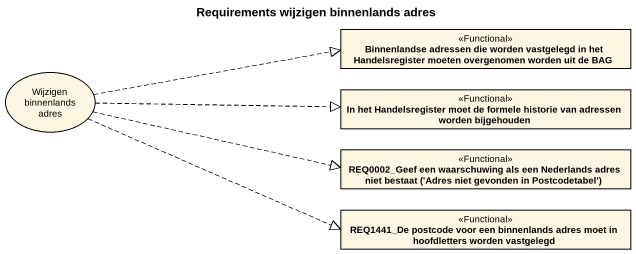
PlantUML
@startuml
title Requirements wijzigen binnenlands adres
allowmixing
hide circle
hide empty members
class "Binnenlandse adressen die worden vastgelegd in het Handelsregister moeten overgenomen worden uit de BAG" as Binnenlandse_adressen_die <<Functional>>
usecase "Wijzigen binnenlands adres" as Wijzigen_binnenlands_adres
class "In het Handelsregister moet de formele historie van adressen worden bijgehouden" as In_het_Handelsregister_moet <<Functional>>
class "REQ0002_Geef een waarschuwing als een Nederlands adres niet bestaat ('Adres niet gevonden in Postcodetabel')" as REQ0002_Geef_een <<Functional>>
class "REQ1441_De postcode voor een binnenlands adres moet in hoofdletters worden vastgelegd" as REQ1441_De_postcode_voor <<Functional>>
Wijzigen_binnenlands_adres .right.|> Binnenlandse_adressen_die
Wijzigen_binnenlands_adres .right.|> In_het_Handelsregister_moet
Wijzigen_binnenlands_adres .right.|> REQ0002_Geef_een
Wijzigen_binnenlands_adres .right.|> REQ1441_De_postcode_voor
@enduml
